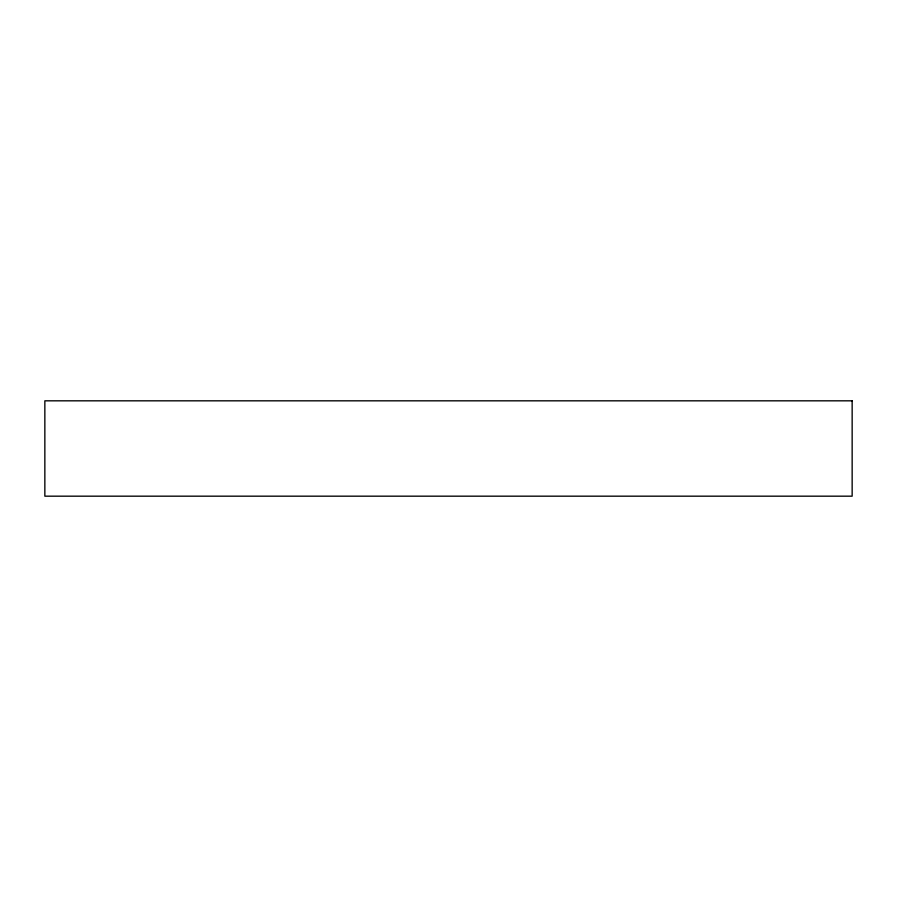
<?xml version="1.0" encoding="UTF-8"?>
<svg xmlns="http://www.w3.org/2000/svg" width="897" height="897" viewBox="0 0 897 897"><rect width="100%" height="100%" fill="white"/><g stroke="black" fill="none" stroke-linecap="round" stroke-linejoin="round"><path stroke-width="1.35" d="M852.15 400.824L44.85 400.824L44.85 496.176L852.15 496.176L852.15 400.824"/></g></svg>
